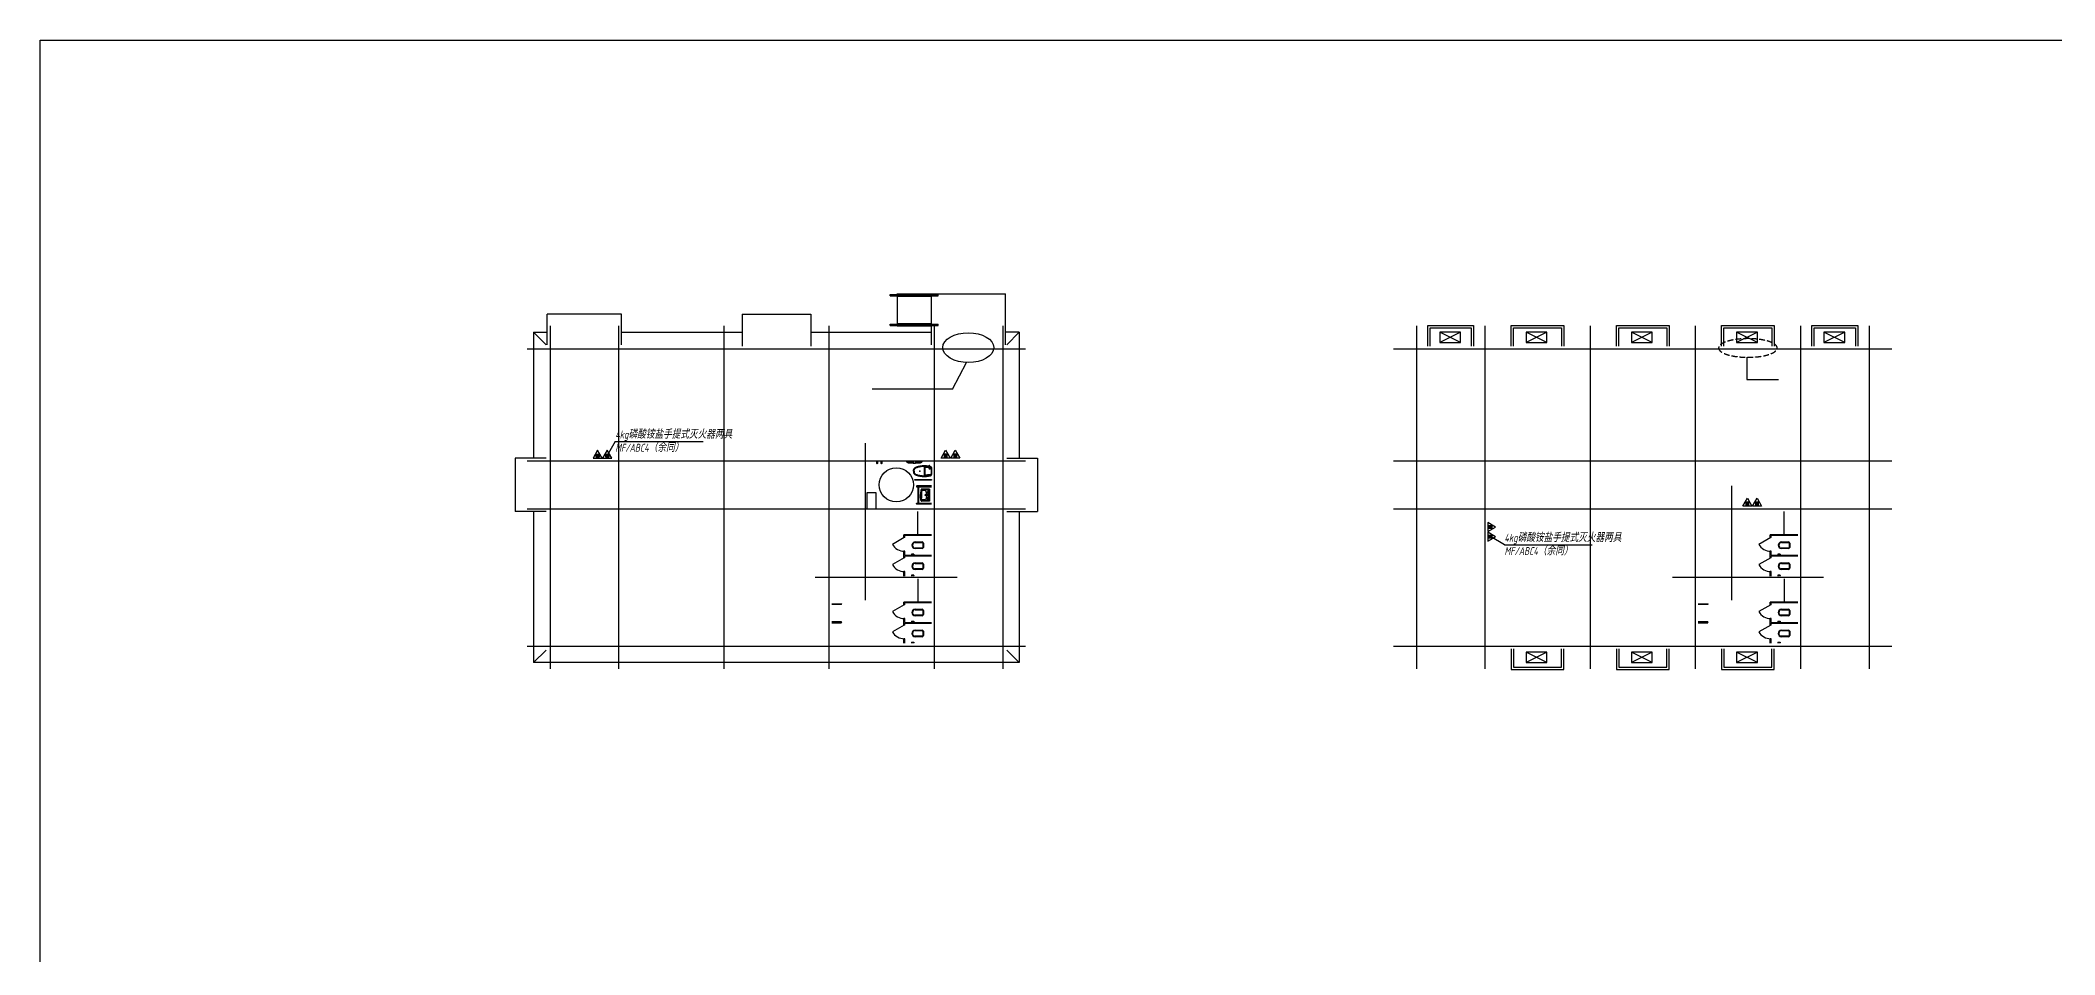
# Model space of a CAD drawing. Extents: x 389606 to 781446, y -84812 to 87496.
# Drawn here: x 389606 to 477704, y 47507 to 87496 of the extents above; entities that cross this region are included whole.
import ezdxf

# ---------------------------------------------------------------- set-up
doc = ezdxf.new("R2010")
doc.units = 0
doc.header["$LTSCALE"] = 1000
doc.header["$MEASUREMENT"] = 0
doc.linetypes.add('DASH', pattern=[0.35, 0.25, -0.1])
doc.layers.get('0').update_dxf_attribs({"linetype": 'CONTINUOUS'})
for name, color, linetype in [('DIM_IDEN', 3, 'CONTINUOUS'), ('DOTE', 5, 'CONTINUOUS'), ('EQUIP_消防', 7, 'CONTINUOUS'), ('LVTRY', 6, 'CONTINUOUS'), ('PUB_TEXT', 7, 'CONTINUOUS'), ('RAIL', 163, 'CONTINUOUS'), ('填充线', 8, 'CONTINUOUS'), ('家具线', 4, 'CONTINUOUS'), ('平面文字', 3, 'CONTINUOUS')]:
    doc.layers.add(name, color=color, linetype=linetype)
doc.styles.add('_TEL_DIM', font='GBEITC', dxfattribs={"width": 0.8, "height": 3.5, "bigfont": 'HZTXT'})

# ---------------------------------------------------------------- blocks, each defined once
blk = doc.blocks.new('$lvtry$00000211')
for p, q in [((-236, -85, 0), (-236, -102, 0)), ((-231, -80, 0), (-231, -80, 0)), ((-231, -81, 0), (-231, -106, 0)), ((-231, -107, 0), (-231, -107, 0)), ((-182, -279, 0), (-228, -318, 0)), ((-198, -305, 0), (-228, -318, 0)), ((-223, -77, 0), (-227, -77, 0)), ((-227, -110, 0), (-223, -110, 0)), ((-223, -73, 0), (-206, -73, 0)), ((-223, -73, 0), (-223, -113, 0)), ((-223, -113, 0), (-213, -113, 0)), ((206, -305, 0), (-198, -305, 0)), ((175, -285, 0), (-167, -285, 0)), ((-150, 0, 0), (158, 0, 0)), ((144, -267, 0), (-136, -267, 0)), ((-134, -8, 0), (142, -8, 0)), ((-122, -9, 0), (130, -9, 0)), ((4, -755, 0), (-52, -755, 0)), ((4, -785, 0), (-52, -785, 0)), ((4, -755, 0), (60, -755, 0)), ((4, -785, 0), (60, -785, 0)), ((190, -279, 0), (236, -318, 0)), ((206, -305, 0), (236, -318, 0))]:
    blk.add_line(p, q)
for radius in [17.5, 13.8]:
    blk.add_circle((-101, -74, 0), radius)
for centre, radius, start, end in [((-231, -85, 0), 5, 90, 180), ((-231, -102, 0), 5, 180, 270), ((-227, -81, 0), 4, 90, 180), ((-227, -106, 0), 4, 180, 270), ((-150, -50, 0), 50, 90, 166.57117), ((-167, -265, 0), 20, 178.11761, 270), ((-134, -38, 0), 30, 90, 167.60451), ((-136, -247, 0), 20, 176.59948, 270), ((-52, -685, 0), 100, 208.27747, 270), ((-122, -19, 0), 10, 90, 167.10072), ((-52, -685, 0), 70, 208.27747, 270), ((60, -685, 0), 70, 270, 331.72253), ((60, -685, 0), 100, 270, 331.72253), ((130, -19, 0), 10, 12.89956, 90), ((142, -38, 0), 30, 12.24104, 90), ((144, -247, 0), 20, 270, 3.40055), ((158, -50, 0), 50, 13.42883, 90), ((175, -265, 0), 20, 270, 1.88272)]:
    blk.add_arc(centre, radius, start, end)
for start_param, end_param in [(7.342814, 8.755344), (3.811027, 5.223557)]:
    blk.add_ellipse((4, -305, 0), major_axis=(0, 545), ratio=0.425688, start_param=start_param, end_param=end_param)
for points, knots in [([(-198, -305, 0), (-198, -329, 0), (-197, -353, 0), (-194, -404, 0), (-192, -432, 0), (-185, -486, 0), (-181, -512, 0), (-170, -563, 0), (-164, -587, 0), (-150, -633, 0), (-143, -655, 0), (-128, -690, 0), (-121, -705, 0), (-114, -718, 0)], [7.8539817, 7.8539817, 7.8539817, 7.8539817, 7.9878944, 7.9878944, 8.1477974, 8.1477974, 8.3077005, 8.3077005, 8.4676036, 8.4676036, 8.6275067, 8.6275067, 8.7553437, 8.7553437, 8.7553437, 8.7553437]), ([(-163, -31, 0), (-165, -38, 0), (-166, -46, 0), (-173, -78, 0), (-177, -136, 0), (-183, -188, 0), (-185, -215, 0), (-187, -250, 0), (-187, -257, 0), (-187, -264, 0)], [7.3773784, 7.3773784, 7.3773784, 7.3773784, 7.4244877, 7.4244877, 7.5797454, 7.5797454, 7.735003, 7.735003, 7.7768934, 7.7768934, 7.7768934, 7.7768934]), ([(-132, -17, 0), (-134, -26, 0), (-136, -35, 0), (-138, -58, 0), (-138, -58, 0), (-138, -59, 0), (-138, -59, 0), (-138, -59, 0), (-138, -59, 0), (-138, -59, 0), (-138, -59, 0), (-138, -59, 0), (-138, -59, 0), (-138, -59, 0), (-138, -59, 0), (-138, -59, 0), (-138, -60, 0), (-138, -60, 0), (-139, -60, 0), (-139, -61, 0), (-139, -61, 0), (-139, -62, 0), (-139, -63, 0), (-140, -67, 0), (-140, -70, 0), (-141, -77, 0), (-141, -80, 0), (-142, -88, 0), (-143, -92, 0), (-144, -104, 0), (-145, -113, 0), (-146, -129, 0), (-147, -135, 0), (-148, -146, 0), (-148, -151, 0), (-149, -156, 0), (-149, -157, 0), (-149, -160, 0), (-150, -162, 0), (-150, -165, 0), (-150, -165, 0), (-150, -166, 0), (-150, -166, 0), (-150, -167, 0), (-150, -167, 0), (-150, -168, 0), (-150, -168, 0), (-150, -170, 0), (-151, -171, 0), (-151, -174, 0), (-151, -176, 0), (-152, -183, 0), (-152, -187, 0), (-154, -200, 0), (-154, -221, 0), (-155, -235, 0), (-156, -240, 0), (-156, -245, 0)], [7.3603943, 7.3603943, 7.3603943, 7.3603943, 7.4221482, 7.4221482, 7.4235837, 7.4235837, 7.4242832, 7.4242832, 7.424455, 7.424455, 7.4246395, 7.4246395, 7.424824, 7.424824, 7.425193, 7.425193, 7.425931, 7.425931, 7.4274069, 7.4274069, 7.4303588, 7.4303588, 7.4362626, 7.4362626, 7.452318, 7.452318, 7.4683733, 7.4683733, 7.4844287, 7.4844287, 7.5169479, 7.5169479, 7.5426454, 7.5426454, 7.5617252, 7.5617252, 7.5669415, 7.5669415, 7.5773742, 7.5773742, 7.5792951, 7.5792951, 7.5809271, 7.5809271, 7.5825591, 7.5825591, 7.5858231, 7.5858231, 7.592351, 7.592351, 7.6054069, 7.6054069, 7.6315187, 7.6315187, 7.6837423, 7.6837423, 7.7153019, 7.7153019, 7.7153019, 7.7153019]), ([(121, -718, 0), (126, -709, 0), (131, -700, 0), (142, -674, 0), (149, -657, 0), (162, -620, 0), (168, -601, 0), (178, -560, 0), (183, -539, 0), (191, -495, 0), (195, -472, 0), (200, -426, 0), (202, -403, 0), (205, -355, 0), (206, -331, 0), (206, -306, 0), (206, -306, 0), (206, -305, 0)], [3.8110269, 3.8110269, 3.8110269, 3.8110269, 3.8946437, 3.8946437, 4.0303496, 4.0303496, 4.1660555, 4.1660555, 4.3017614, 4.3017614, 4.4374673, 4.4374673, 4.5731732, 4.5731732, 4.7088791, 4.7088791, 4.712389, 4.712389, 4.712389, 4.712389]), ([(164, -245, 0), (164, -242, 0), (163, -239, 0), (163, -231, 0), (162, -225, 0), (162, -216, 0), (161, -213, 0), (161, -196, 0), (161, -193, 0), (160, -186, 0), (160, -182, 0), (159, -174, 0), (158, -170, 0), (157, -157, 0), (156, -148, 0), (154, -134, 0), (154, -132, 0), (153, -126, 0), (153, -121, 0), (152, -114, 0), (152, -112, 0), (152, -109, 0), (152, -108, 0), (152, -106, 0), (152, -106, 0), (151, -105, 0), (151, -104, 0), (151, -103, 0), (151, -103, 0), (151, -101, 0), (151, -100, 0), (151, -97, 0), (150, -94, 0), (150, -88, 0), (149, -84, 0), (148, -73, 0), (147, -67, 0), (145, -42, 0), (144, -37, 0), (142, -27, 0), (141, -22, 0), (140, -17, 0), (140, -17, 0), (140, -17, 0)], [4.8510685, 4.8510685, 4.8510685, 4.8510685, 4.8688543, 4.8688543, 4.9017453, 4.9017453, 4.9209468, 4.9209468, 4.9372115, 4.9372115, 4.960829, 4.960829, 4.9844465, 4.9844465, 5.0336658, 5.0336658, 5.0425987, 5.0425987, 5.0604645, 5.0604645, 5.0680293, 5.0680293, 5.0724663, 5.0724663, 5.0737316, 5.0737316, 5.0758002, 5.0758002, 5.0778688, 5.0778688, 5.0820059, 5.0820059, 5.0902802, 5.0902802, 5.1068288, 5.1068288, 5.1397574, 5.1397574, 5.172686, 5.172686, 5.2056147, 5.2056147, 5.2059766, 5.2059766, 5.2059766, 5.2059766]), ([(195, -264, 0), (195, -260, 0), (195, -257, 0), (194, -230, 0), (192, -207, 0), (188, -162, 0), (185, -140, 0), (178, -69, 0), (175, -49, 0), (171, -31, 0)], [4.7894774, 4.7894774, 4.7894774, 4.7894774, 4.8117795, 4.8117795, 4.94301, 4.94301, 5.0742404, 5.0742404, 5.1888923, 5.1888923, 5.1888923, 5.1888923])]:
    blk.add_open_spline(points, degree=3, knots=knots)
for p in [(-101, -74, 0), (1, -504, 0)]:
    blk.add_point(p)
blk = doc.blocks.new('HGFDJHGJH')
at = {"layer": '填充线'}
for p, q in [((16176, 42238), (16848, 42238)), ((16179, 42166), (16215, 42166)), ((16215, 42069), (16179, 42069)), ((16215, 42166), (16251, 42182)), ((16215, 42166), (16215, 42069)), ((16230, 42031), (16227, 42011)), ((16227, 42011), (16227, 41993)), ((16227, 41993), (16227, 41875)), ((16227, 41993), (16227, 41875)), ((16227, 41875), (16229, 41865)), ((16229, 41865), (16234, 41856)), ((16240, 42049), (16230, 42031)), ((16234, 41856), (16242, 41849)), ((16256, 42063), (16240, 42049)), ((16242, 41849), (16250, 41846)), ((16246, 42201), (16244, 42193)), ((16244, 42193), (16245, 42189)), ((16245, 42189), (16246, 42185)), ((16251, 42210), (16246, 42201)), ((16246, 42185), (16249, 42182)), ((16249, 42182), (16251, 42181)), ((16257, 42039), (16249, 42014)), ((16249, 42014), (16249, 41870)), ((16249, 41870), (16251, 41859)), ((16259, 42216), (16251, 42210)), ((16251, 42181), (16334, 42151)), ((16251, 41859), (16256, 41850)), ((16267, 42070), (16256, 42063)), ((16256, 41850), (16264, 41844)), ((16281, 42074), (16257, 42039)), ((16269, 42220), (16259, 42216)), ((16431, 42128), (16267, 42070)), ((16269, 42220), (16314, 42228)), ((16512, 42238), (16272, 42238)), ((16322, 42228), (16314, 42228)), ((16332, 42226), (16322, 42228)), ((16340, 42220), (16332, 42226)), ((16343, 42146), (16334, 42151)), ((16347, 42212), (16340, 42220)), ((16384, 42111), (16343, 42146)), ((16347, 42212), (16393, 42114)), ((16359, 42133), (16373, 42114)), ((16473, 42128), (16431, 42128)), ((16467, 42190), (16481, 42041)), ((16543, 42191), (16531, 42042)), ((16605, 42127), (16538, 42127)), ((16767, 42066), (16605, 42127)), ((16677, 42212), (16631, 42117)), ((16672, 42140), (16643, 42112)), ((16664, 42133), (16650, 42114)), ((16672, 42140), (16664, 42133)), ((16690, 42151), (16672, 42140)), ((16690, 42151), (16672, 42140)), ((16681, 42218), (16677, 42212)), ((16689, 42225), (16681, 42218)), ((16698, 42228), (16689, 42225)), ((16772, 42181), (16690, 42151)), ((16709, 42228), (16698, 42228)), ((16754, 42220), (16709, 42228)), ((16753, 42060), (16742, 42075)), ((16773, 42014), (16753, 42060)), ((16762, 42217), (16754, 42220)), ((16761, 41845), (16768, 41852)), ((16770, 42211), (16762, 42217)), ((16768, 42065), (16767, 42066)), ((16784, 42051), (16768, 42065)), ((16768, 41852), (16773, 41861)), ((16776, 42203), (16770, 42211)), ((16772, 42181), (16776, 42184)), ((16808, 42166), (16772, 42182)), ((16773, 41861), (16774, 41870)), ((16773, 41846), (16783, 41850)), ((16774, 42014), (16774, 41870)), ((16779, 42193), (16776, 42203)), ((16776, 42184), (16778, 42187)), ((16778, 42187), (16779, 42191)), ((16779, 42191), (16779, 42193)), ((16783, 41850), (16790, 41858)), ((16794, 42033), (16784, 42051)), ((16790, 41858), (16795, 41867)), ((16797, 42012), (16794, 42033)), ((16795, 41867), (16796, 41875)), ((16797, 42012), (16796, 41993)), ((16796, 41993), (16796, 41875)), ((16796, 41993), (16796, 41875)), ((16844, 42166), (16808, 42166)), ((16808, 42166), (16808, 42069)), ((16808, 42069), (16844, 42069)), ((16250, 41846), (16284, 41837)), ((16264, 41844), (16272, 41840)), ((16272, 41840), (16342, 41823)), ((16681, 41823), (16338, 41823)), ((16342, 41823), (16685, 41823)), ((16751, 41840), (16681, 41823)), ((16740, 41837), (16773, 41846)), ((16751, 41840), (16761, 41845)), ((16826, 41810), (16760, 41792))]:
    blk.add_line(p, q, dxfattribs=at)
for centre, radius in [((16382, 42204), 28.4), ((16382, 42204), 25.4), ((16636, 42201), 28.4), ((16636, 42201), 25.4)]:
    blk.add_circle(centre, radius, dxfattribs=at)
for centre, radius, start, end in [((16505, 42197), 38.1, 351.667, 190.0808), ((16506, 42045), 25.4, 190.08073, 351.66707)]:
    blk.add_arc(centre, radius, start, end, dxfattribs=at)
at = {"layer": '家具线'}
for p, q in [((16176, 42273), (16176, 41839)), ((16176, 42273), (16846, 42273)), ((16846, 42273), (16847, 41839)), ((16197, 41810), (16263, 41792)), ((16263, 41792), (16416, 41782)), ((16416, 41782), (16418, 41781)), ((16418, 41781), (16542, 41781)), ((16605, 41781), (16481, 41781)), ((16605, 41781), (16607, 41782)), ((16760, 41792), (16607, 41782))]:
    blk.add_line(p, q, dxfattribs=at)
for centre, start, end in [((16206, 41839), 179.86613, 254.10864), ((16817, 41839), 285.89123, 0.32601)]:
    blk.add_arc(centre, 30, start, end, dxfattribs=at)
blk = doc.blocks.new('ac')
at = {"color": 8, "linetype": 'DASH', "ltscale": 500}
for p, q in [((1629075, -145221), (1628468, -145521)), ((1629075, -145521), (1628468, -145221))]:
    blk.add_line(p, q, dxfattribs=at)
blk.add_lwpolyline([(1629075, -145221), (1628468, -145221), (1628468, -145521), (1629075, -145521)], close=True, dxfattribs=at)
blk = doc.blocks.new('$ATTACHMENT$00000214')
h = blk.add_hatch()
h.set_pattern_fill('ANSI31', color=256, scale=200, style=0)
h.set_pattern_definition([(45, (-38543.802, -6842.639), (-17.67767, 17.67767), [])])
h.paths.add_polyline_path([(-65, 2), (65, 2), (65, -128), (-65, -128)])
for points in [[(0, 172), (-198, -172), (198, -172)], [(-65, 2), (65, 2), (65, -128), (-65, -128)]]:
    blk.add_lwpolyline(points, close=True)

msp = doc.modelspace()

# ---------------------------------------------------------------- hatches: boundary and pattern name
at = {"layer": 'RAIL'}
h = msp.add_hatch(dxfattribs=at)
h.set_pattern_fill('ANSI37', color=256, scale=100, style=0)
h.set_pattern_definition([(315, (405861.029, 122853.316), (8.8388348, 8.8388348), []), (45, (405861.029, 122853.316), (-8.8388348, 8.8388348), [])])
h.paths.add_polyline_path([(427804.7, 65006.1), (427804.7, 65016.7), (427724.2, 65016.7), (427724.2, 65006.1)])
h.paths.add_polyline_path([(427804.7, 65016.7), (427804.7, 65027.4), (427724.2, 65027.4), (427724.2, 65016.7)])
h = msp.add_hatch(dxfattribs=at)
h.set_pattern_fill('ANSI37', color=256, scale=100, style=0)
h.set_pattern_definition([(315, (443749.547, 122853.316), (8.8388348, 8.8388348), []), (45, (443749.547, 122853.316), (-8.8388348, 8.8388348), [])])
h.paths.add_polyline_path([(465693.2, 65006.1), (465693.2, 65016.7), (465612.7, 65016.7), (465612.7, 65006.1)])
h.paths.add_polyline_path([(465693.2, 65016.7), (465693.2, 65027.4), (465612.7, 65027.4), (465612.7, 65016.7)])
h = msp.add_hatch(dxfattribs=at)
h.set_pattern_fill('ANSI37', color=256, scale=100, style=0)
h.set_pattern_definition([(315, (405861.029, 121938.316), (8.8388348, 8.8388348), []), (45, (405861.029, 121938.316), (-8.8388348, 8.8388348), [])])
h.paths.add_polyline_path([(427804.7, 64091.1), (427804.7, 64101.7), (427724.2, 64101.7), (427724.2, 64091.1)])
h.paths.add_polyline_path([(427804.7, 64101.7), (427804.7, 64112.4), (427724.2, 64112.4), (427724.2, 64101.7)])
h = msp.add_hatch(dxfattribs=at)
h.set_pattern_fill('ANSI37', color=256, scale=100, style=0)
h.set_pattern_definition([(315, (443749.547, 121938.316), (8.8388348, 8.8388348), []), (45, (443749.547, 121938.316), (-8.8388348, 8.8388348), [])])
h.paths.add_polyline_path([(465693.2, 64091.1), (465693.2, 64101.7), (465612.7, 64101.7), (465612.7, 64091.1)])
h.paths.add_polyline_path([(465693.2, 64101.7), (465693.2, 64112.4), (465612.7, 64112.4), (465612.7, 64101.7)])
h = msp.add_hatch(dxfattribs=at)
h.set_pattern_fill('ANSI37', color=256, scale=100, style=0)
h.set_pattern_definition([(315, (405861.029, 119913.316), (8.8388348, 8.8388348), []), (45, (405861.029, 119913.316), (-8.8388348, 8.8388348), [])])
h.paths.add_polyline_path([(427804.7, 62066.1), (427804.7, 62076.7), (427724.2, 62076.7), (427724.2, 62066.1)])
h.paths.add_polyline_path([(427804.7, 62076.7), (427804.7, 62087.4), (427724.2, 62087.4), (427724.2, 62076.7)])
h = msp.add_hatch(dxfattribs=at)
h.set_pattern_fill('ANSI37', color=256, scale=100, style=0)
h.set_pattern_definition([(315, (443749.547, 119913.316), (8.8388348, 8.8388348), []), (45, (443749.547, 119913.316), (-8.8388348, 8.8388348), [])])
h.paths.add_polyline_path([(465693.2, 62066.1), (465693.2, 62076.7), (465612.7, 62076.7), (465612.7, 62066.1)])
h.paths.add_polyline_path([(465693.2, 62076.7), (465693.2, 62087.4), (465612.7, 62087.4), (465612.7, 62076.7)])
h = msp.add_hatch(dxfattribs=at)
h.set_pattern_fill('ANSI37', color=256, scale=100, style=0)
h.set_pattern_definition([(315, (405861.029, 118998.316), (8.8388348, 8.8388348), []), (45, (405861.029, 118998.316), (-8.8388348, 8.8388348), [])])
h.paths.add_polyline_path([(427804.7, 61151.1), (427804.7, 61161.7), (427724.2, 61161.7), (427724.2, 61151.1)])
h.paths.add_polyline_path([(427804.7, 61161.7), (427804.7, 61172.4), (427724.2, 61172.4), (427724.2, 61161.7)])
h = msp.add_hatch(dxfattribs=at)
h.set_pattern_fill('ANSI37', color=256, scale=100, style=0)
h.set_pattern_definition([(315, (443749.547, 118998.316), (8.8388348, 8.8388348), []), (45, (443749.547, 118998.316), (-8.8388348, 8.8388348), [])])
h.paths.add_polyline_path([(465693.2, 61151.1), (465693.2, 61161.7), (465612.7, 61161.7), (465612.7, 61151.1)])
h.paths.add_polyline_path([(465693.2, 61161.7), (465693.2, 61172.4), (465612.7, 61172.4), (465612.7, 61161.7)])

# ---------------------------------------------------------------- linework, layer by layer
at = {"color": 2}
for p, q in [((426778.8, 76384.9), (428878.8, 76384.9)), ((426778.8, 76324.9), (426778.8, 76384.9)), ((426778.8, 76324.9), (428878.8, 76324.9)), ((428878.8, 76324.9), (428878.8, 76384.9)), ((426778.8, 75024.9), (426778.8, 75084.9)), ((426778.8, 75084.9), (428878.8, 75084.9)), ((426778.8, 75024.9), (428878.8, 75024.9)), ((428878.8, 75024.9), (428878.8, 75084.9)), ((411723.8, 74179.9), (411178.8, 74724.9)), ((411178.8, 74724.9), (411178.8, 69224.9)), ((411178.8, 74724.9), (411778.8, 74724.9)), ((415018.8, 74724.9), (420298.8, 74724.9)), ((423298.8, 74724.9), (428578.8, 74724.9)), ((432418.8, 74724.9), (431818.8, 74724.9)), ((431873.8, 74179.9), (432418.8, 74724.9)), ((432418.8, 74724.9), (432418.8, 69224.9)), ((464235.3, 73632.3), (464235.3, 72662)), ((464235.3, 72662), (465623.9, 72662)), ((411178.8, 66884.9), (411178.8, 60284.9)), ((432418.8, 66884.9), (432418.8, 60284.9)), ((411723.8, 60829.9), (411178.8, 60284.9)), ((431873.8, 60829.9), (432418.8, 60284.9)), ((432418.8, 60284.9), (411178.8, 60284.9))]:
    msp.add_line(p, q, dxfattribs=at)
for p, q in [((427078.8, 76404.9), (431818.8, 76404.9)), ((427078.8, 76384.9), (427078.8, 76404.9)), ((427078.8, 76404.9), (428578.8, 76404.9)), ((427078.8, 76324.9), (427078.8, 75084.9)), ((427078.8, 76304.9), (428578.8, 76304.9)), ((428578.8, 76384.9), (428578.8, 76404.9)), ((428578.8, 75084.9), (428578.8, 76324.9)), ((431818.8, 74179.9), (431818.8, 76404.9)), ((411778.8, 74179.9), (411778.8, 75524.9)), ((415018.8, 75524.9), (411778.8, 75524.9)), ((415018.8, 74179.9), (415018.8, 75524.9)), ((420298.8, 75524.9), (420298.8, 74124.9)), ((420298.8, 75524.9), (423298.8, 75524.9)), ((423298.8, 75524.9), (423298.8, 74124.9)), ((427078.8, 75104.9), (428578.8, 75104.9)), ((427078.8, 75004.9), (427078.8, 75024.9)), ((427078.8, 75004.9), (428578.8, 75004.9)), ((428578.8, 74179.9), (428578.8, 75002.4)), ((450287.3, 75024.9), (452287.3, 75024.9)), ((450287.3, 74124.9), (450287.3, 75024.9)), ((450387.3, 74124.9), (450387.3, 74924.9)), ((450387.3, 74924.9), (452187.3, 74924.9)), ((452187.3, 74924.9), (452187.3, 74124.9)), ((452287.3, 75024.9), (452287.3, 74124.9)), ((453937.3, 74124.9), (453937.3, 75024.9)), ((453937.3, 75024.9), (456237.3, 75024.9)), ((454037.3, 74924.9), (456137.3, 74924.9)), ((454037.3, 74124.9), (454037.3, 74924.9)), ((456137.3, 74924.9), (456137.3, 74124.9)), ((456237.3, 75024.9), (456237.3, 74124.9)), ((458537.3, 75024.9), (460837.3, 75024.9)), ((458537.3, 74124.9), (458537.3, 75024.9)), ((458637.3, 74124.9), (458637.3, 74924.9)), ((458637.3, 74924.9), (460737.3, 74924.9)), ((460737.3, 74924.9), (460737.3, 74124.9)), ((460837.3, 75024.9), (460837.3, 74124.9)), ((463137.3, 75024.9), (465437.3, 75024.9)), ((463137.3, 74124.9), (463137.3, 75024.9)), ((463237.3, 74124.9), (463237.3, 74924.9)), ((463237.3, 74924.9), (465337.3, 74924.9)), ((465337.3, 74924.9), (465337.3, 74124.9)), ((465437.3, 75024.9), (465437.3, 74124.9)), ((467087.3, 74124.9), (467087.3, 75024.9)), ((467087.3, 75024.9), (469087.3, 75024.9)), ((467187.3, 74924.9), (468987.3, 74924.9)), ((467187.3, 74124.9), (467187.3, 74924.9)), ((468987.3, 74924.9), (468987.3, 74124.9)), ((469087.3, 75024.9), (469087.3, 74124.9)), ((429498.1, 72232.5), (430114.9, 73403.5)), ((411723.8, 69224.9), (410378.8, 69224.9)), ((410378.8, 69224.9), (410378.8, 66884.9)), ((431873.8, 69224.9), (433218.8, 69224.9)), ((433218.8, 69224.9), (433218.8, 66884.9)), ((427993.7, 67250.6), (427993.7, 67969.5)), ((428031.7, 67250.6), (428031.7, 67969.5)), ((411723.8, 66884.9), (410378.8, 66884.9)), ((427978.8, 65864.9), (427978.8, 66884.9)), ((431873.8, 66884.9), (433218.8, 66884.9)), ((465867.3, 65864.9), (465867.3, 66884.9)), ((428578.8, 65864.9), (427378.8, 65864.9)), ((427378.8, 65749.9), (427378.8, 65864.9)), ((427408.8, 65749.9), (427378.8, 65749.9)), ((428578.8, 65834.9), (427408.8, 65834.9)), ((427408.8, 65749.9), (427408.8, 65834.9)), ((466467.3, 65864.9), (465267.3, 65864.9)), ((465267.3, 65749.9), (465267.3, 65864.9)), ((465297.3, 65749.9), (465267.3, 65749.9)), ((466467.3, 65834.9), (465297.3, 65834.9)), ((465297.3, 65749.9), (465297.3, 65834.9)), ((427378.8, 64864.9), (427378.8, 65150.1)), ((427408.8, 65149.9), (427378.8, 65149.9)), ((427408.8, 64864.9), (427378.8, 64864.9)), ((427408.8, 64979.9), (427408.8, 65149.9)), ((427408.8, 64979.9), (428578.8, 64979.9)), ((427408.8, 64949.9), (428578.8, 64949.9)), ((427408.8, 64864.9), (427408.8, 64949.9)), ((465267.3, 64864.9), (465267.3, 65150.1)), ((465297.3, 65149.9), (465267.3, 65149.9)), ((465297.3, 64864.9), (465267.3, 64864.9)), ((465297.3, 64979.9), (465297.3, 65149.9)), ((465297.3, 64979.9), (466467.3, 64979.9)), ((465297.3, 64949.9), (466467.3, 64949.9)), ((465297.3, 64864.9), (465297.3, 64949.9)), ((427378.8, 64064.9), (427378.8, 64265.1)), ((427408.8, 64264.9), (427378.8, 64264.9)), ((427408.8, 64064.9), (427408.8, 64264.9)), ((427978.8, 63944.9), (427978.8, 62924.9)), ((465267.3, 64064.9), (465267.3, 64265.1)), ((465297.3, 64264.9), (465267.3, 64264.9)), ((465297.3, 64064.9), (465297.3, 64264.9)), ((465867.3, 63944.9), (465867.3, 62924.9)), ((427378.8, 62809.9), (427378.8, 62924.9)), ((428578.8, 62924.9), (427378.8, 62924.9)), ((427408.8, 62809.9), (427378.8, 62809.9)), ((427408.8, 62809.9), (427408.8, 62894.9)), ((428578.8, 62894.9), (427408.8, 62894.9)), ((465267.3, 62809.9), (465267.3, 62924.9)), ((466467.3, 62924.9), (465267.3, 62924.9)), ((465297.3, 62809.9), (465267.3, 62809.9)), ((465297.3, 62809.9), (465297.3, 62894.9)), ((466467.3, 62894.9), (465297.3, 62894.9)), ((427378.8, 61924.9), (427378.8, 62209.9)), ((427408.8, 62209.9), (427378.8, 62209.9)), ((427408.8, 61924.9), (427378.8, 61924.9)), ((427408.8, 62039.9), (427408.8, 62209.9)), ((427408.8, 62039.9), (428578.8, 62039.9)), ((427408.8, 62039.9), (428578.8, 62039.9)), ((427408.8, 61924.9), (427408.8, 62009.9)), ((427408.8, 62009.9), (428578.8, 62009.9)), ((465267.3, 61924.9), (465267.3, 62209.9)), ((465297.3, 62209.9), (465267.3, 62209.9)), ((465297.3, 61924.9), (465267.3, 61924.9)), ((465297.3, 62039.9), (465297.3, 62209.9)), ((465297.3, 62039.9), (466467.3, 62039.9)), ((465297.3, 62039.9), (466467.3, 62039.9)), ((465297.3, 61924.9), (465297.3, 62009.9)), ((465297.3, 62009.9), (466467.3, 62009.9)), ((427378.8, 61124.9), (427378.8, 61325.1)), ((427408.8, 61324.9), (427378.8, 61324.9)), ((427408.8, 61124.9), (427408.8, 61324.9)), ((453937.3, 60884.9), (453937.3, 59984.9)), ((454037.3, 60884.9), (454037.3, 60084.9)), ((456137.3, 60084.9), (456137.3, 60884.9)), ((456237.3, 59984.9), (456237.3, 60884.9)), ((458537.3, 60884.9), (458537.3, 59984.9)), ((458637.3, 60884.9), (458637.3, 60084.9)), ((460737.3, 60084.9), (460737.3, 60884.9)), ((460837.3, 59984.9), (460837.3, 60884.9)), ((463137.3, 60884.9), (463137.3, 59984.9)), ((463237.3, 60884.9), (463237.3, 60084.9)), ((465267.3, 61124.9), (465267.3, 61325.1)), ((465297.3, 61324.9), (465267.3, 61324.9)), ((465297.3, 61124.9), (465297.3, 61324.9)), ((465337.3, 60084.9), (465337.3, 60884.9)), ((465437.3, 59984.9), (465437.3, 60884.9)), ((453937.3, 59984.9), (456237.3, 59984.9)), ((454037.3, 60084.9), (456137.3, 60084.9)), ((458537.3, 59984.9), (460837.3, 59984.9)), ((458637.3, 60084.9), (460737.3, 60084.9)), ((463137.3, 59984.9), (465437.3, 59984.9)), ((463237.3, 60084.9), (465337.3, 60084.9))]:
    msp.add_line(p, q)
at = {"color": 0}
for p, q in [((427393.8, 65749.9), (426874.2, 65449.9)), ((465282.3, 65749.9), (464762.7, 65449.9)), ((427393.8, 64864.9), (426874.2, 64564.9)), ((465282.3, 64864.9), (464762.7, 64564.9)), ((427393.8, 62809.9), (426874.2, 62509.9)), ((465282.3, 62809.9), (464762.7, 62509.9)), ((427393.8, 61924.9), (426874.2, 61624.9)), ((465282.3, 61924.9), (464762.7, 61624.9))]:
    msp.add_line(p, q, dxfattribs=at)
for points in [[(389606.1, 87496.2), (565802.7, 87496.2), (565802.7, -84811.7), (389606.1, -84811.7)], [(428578.8, 68264.9), (427851.2, 68264.9), (427851.2, 68294.9), (428578.8, 68294.9)], [(425758.8, 67704.9), (425758.8, 67004.9), (426158.8, 67004.9), (426158.8, 67704.9)]]:
    msp.add_lwpolyline(points, close=True)
for points in [[(426193.3, 68995.3), (426193.3, 69104.9), (426227.1, 69104.9), (426227.1, 68995.3)], [(426378.9, 68995.3), (426378.9, 69104.9), (426412.7, 69104.9), (426412.7, 68995.3)]]:
    msp.add_lwpolyline(points)
for centre, radius in [((426210.2, 68995.3), 16.9), ((427043.8, 68055.8), 750), ((426395.8, 68995.3), 16.9)]:
    msp.add_circle(centre, radius)
for centre in [(427393.8, 65749.9), (465282.3, 65749.9), (427393.8, 64864.9), (465282.3, 64864.9), (427393.8, 62809.9), (465282.3, 62809.9), (427393.8, 61924.9), (465282.3, 61924.9)]:
    msp.add_arc(centre, 600, 210, 270, dxfattribs=at)
at = {"color": 3}
msp.add_ellipse((430189.4, 74055.2), major_axis=(-1113.1, 0), ratio=0.5868134, dxfattribs=at)
at = {"color": 2, "linetype": 'DASH', "extrusion": (0, 0, -1)}
msp.add_ellipse((464287.1, 74040.3), major_axis=(-1280.7, 0), ratio=0.3188216, dxfattribs=at)
at = {"layer": 'DIM_IDEN'}
msp.add_line((429498.1, 72232.5), (425985.8, 72232.5), dxfattribs=at)
at = {"layer": 'DOTE'}
for p, q in [((411898.8, 75004.9), (411898.8, 60004.9)), ((414898.8, 75004.9), (414898.8, 60004.9)), ((419498.8, 75004.9), (419498.8, 60004.9)), ((424098.8, 75004.9), (424098.8, 60004.9)), ((428698.8, 75004.9), (428698.8, 60004.9)), ((431698.8, 75004.9), (431698.8, 60004.9)), ((449787.3, 75004.9), (449787.3, 60004.9)), ((452787.3, 75004.9), (452787.3, 60004.9)), ((457387.3, 75004.9), (457387.3, 60004.9)), ((461987.3, 75004.9), (461987.3, 60004.9)), ((466587.3, 75004.9), (466587.3, 60004.9)), ((469587.3, 75004.9), (469587.3, 60004.9)), ((410898.8, 74004.9), (432698.8, 74004.9)), ((448787.3, 74004.9), (470587.3, 74004.9)), ((425698.8, 63004.9), (425698.8, 69876.1)), ((410898.8, 69104.9), (432698.8, 69104.9)), ((448787.3, 69104.9), (470587.3, 69104.9)), ((463587.3, 63004.9), (463587.3, 68004.9)), ((410898.8, 67004.9), (432698.8, 67004.9)), ((448787.3, 67004.9), (470587.3, 67004.9)), ((429698.8, 64004.9), (423498.8, 64004.9)), ((467587.3, 64004.9), (460987.3, 64004.9)), ((410898.8, 61004.9), (432698.8, 61004.9)), ((448787.3, 61004.9), (470587.3, 61004.9))]:
    msp.add_line(p, q, dxfattribs=at)
at = {"layer": 'LVTRY'}
for points in [[(427478.8, 69104.9), (427478.8, 69104.9, 0.4142136), (427558.8, 69024.9), (427778.8, 69024.9)], [(427518.8, 69104.9), (427518.8, 69104.9, 0.4142136), (427558.8, 69064.9), (427778.8, 69064.9)], [(427878.8, 69064.9), (428098.8, 69064.9, 0.4142136), (428138.8, 69104.9)], [(427878.8, 69024.9), (428098.8, 69024.9, 0.4142136), (428178.8, 69104.9)], [(424218.8, 62857.6), (424638.8, 62857.6, -1), (424638.8, 62827.6), (424218.8, 62827.6)], [(462107.3, 62857.6), (462527.3, 62857.6, -1), (462527.3, 62827.6), (462107.3, 62827.6)], [(424218.8, 62027.7), (424638.8, 62027.7, 1), (424638.8, 62057.7), (424218.8, 62057.7)], [(462107.3, 62027.7), (462527.3, 62027.7, 1), (462527.3, 62057.7), (462107.3, 62057.7)]]:
    msp.add_lwpolyline(points, format="xyb", dxfattribs=at)
msp.add_lwpolyline([(427778.8, 69104.9), (427778.8, 69004.9), (427878.8, 69004.9), (427878.8, 69104.9)], dxfattribs=at)
at = {"layer": 'PUB_TEXT'}
for points in [[(428578.8, 68007.6), (427939.9, 68007.6, 1), (427939.9, 67969.5)], [(428578.8, 67212.5), (427939.9, 67212.5, -1), (427939.9, 67250.6)], [(427939.9, 67250.6), (428578.8, 67250.6, 0.4142136)]]:
    msp.add_lwpolyline(points, format="xyb", dxfattribs=at)
msp.add_lwpolyline([(427939.9, 67969.5), (428578.8, 67969.5)], dxfattribs=at)
at = {"layer": 'RAIL'}
for p, q in [((428170.9, 65291.3), (427853.2, 65291.3)), ((427862.8, 65555.8), (428170.2, 65555.8)), ((428170.2, 65269.8), (427862.8, 65269.8)), ((427863.1, 65534.9), (428170.5, 65534.9)), ((428207.9, 65503.9), (428207.9, 65321.5)), ((428228.8, 65505.3), (428228.8, 65320.3)), ((466059.4, 65291.3), (465741.7, 65291.3)), ((465751.3, 65555.8), (466058.7, 65555.8)), ((466058.7, 65269.8), (465751.3, 65269.8)), ((465751.6, 65534.9), (466059, 65534.9)), ((466096.4, 65503.9), (466096.4, 65321.5)), ((466117.3, 65505.3), (466117.3, 65320.3)), ((427713.8, 65016.7), (427713.8, 64979.9)), ((427814.3, 65016.7), (427713.8, 65016.7)), ((427814.3, 64979.9), (427814.3, 65016.7)), ((428170.9, 64376.3), (427853.2, 64376.3)), ((427862.8, 64640.8), (428170.2, 64640.8)), ((428170.2, 64354.8), (427862.8, 64354.8)), ((427863.1, 64619.9), (428170.5, 64619.9)), ((428207.9, 64588.9), (428207.9, 64406.5)), ((428228.8, 64590.3), (428228.8, 64405.3)), ((465602.3, 65016.7), (465602.3, 64979.9)), ((465702.8, 65016.7), (465602.3, 65016.7)), ((465702.8, 64979.9), (465702.8, 65016.7)), ((466059.4, 64376.3), (465741.7, 64376.3)), ((465751.3, 64640.8), (466058.7, 64640.8)), ((466058.7, 64354.8), (465751.3, 64354.8)), ((465751.6, 64619.9), (466059, 64619.9)), ((466096.4, 64588.9), (466096.4, 64406.5)), ((466117.3, 64590.3), (466117.3, 64405.3)), ((427814.3, 64101.7), (427713.8, 64101.7)), ((427713.8, 64101.7), (427713.8, 64064.9)), ((427814.3, 64064.9), (427814.3, 64101.7)), ((465702.8, 64101.7), (465602.3, 64101.7)), ((465602.3, 64101.7), (465602.3, 64064.9)), ((465702.8, 64064.9), (465702.8, 64101.7)), ((427862.8, 62615.8), (428170.2, 62615.8)), ((427863.1, 62594.9), (428170.5, 62594.9)), ((428207.9, 62563.9), (428207.9, 62381.5)), ((428228.8, 62565.3), (428228.8, 62380.3)), ((465751.3, 62615.8), (466058.7, 62615.8)), ((465751.6, 62594.9), (466059, 62594.9)), ((466096.4, 62563.9), (466096.4, 62381.5)), ((466117.3, 62565.3), (466117.3, 62380.3)), ((427814.3, 62076.7), (427713.8, 62076.7)), ((427713.8, 62076.7), (427713.8, 62039.9)), ((427814.3, 62039.9), (427814.3, 62076.7)), ((428170.9, 62351.3), (427853.2, 62351.3)), ((428170.2, 62329.8), (427862.8, 62329.8)), ((427862.8, 61700.8), (428170.2, 61700.8)), ((427863.1, 61679.9), (428170.5, 61679.9)), ((465702.8, 62076.7), (465602.3, 62076.7)), ((465602.3, 62076.7), (465602.3, 62039.9)), ((465702.8, 62039.9), (465702.8, 62076.7)), ((466059.4, 62351.3), (465741.7, 62351.3)), ((466058.7, 62329.8), (465751.3, 62329.8)), ((465751.3, 61700.8), (466058.7, 61700.8)), ((465751.6, 61679.9), (466059, 61679.9)), ((427713.8, 61161.7), (427713.8, 61124.9)), ((427814.3, 61161.7), (427713.8, 61161.7)), ((427814.3, 61124.9), (427814.3, 61161.7)), ((428170.9, 61436.3), (427853.2, 61436.3)), ((428170.2, 61414.8), (427862.8, 61414.8)), ((428207.9, 61648.9), (428207.9, 61466.5)), ((428228.8, 61650.3), (428228.8, 61465.3)), ((465602.3, 61161.7), (465602.3, 61124.9)), ((465702.8, 61161.7), (465602.3, 61161.7)), ((465702.8, 61124.9), (465702.8, 61161.7)), ((466059.4, 61436.3), (465741.7, 61436.3)), ((466058.7, 61414.8), (465751.3, 61414.8)), ((466096.4, 61648.9), (466096.4, 61466.5)), ((466117.3, 61650.3), (466117.3, 61465.3))]:
    msp.add_line(p, q, dxfattribs=at)
for points in [[(427923.2, 65534.9, 0, 0, 0.4406487), (427913.3, 65525.3, 0, 0, 0), (427914.1, 65300.6, 0, 0, 0.2947799), (427924.6, 65291.3, 1.5, 1.5, 0)], [(465811.7, 65534.9, 0, 0, 0.4406487), (465801.8, 65525.3, 0, 0, 0), (465802.6, 65300.6, 0, 0, 0.2947799), (465813.1, 65291.3, 1.5, 1.5, 0)], [(427923.2, 64619.9, 0, 0, 0.4406487), (427913.3, 64610.3, 0, 0, 0), (427914.1, 64385.6, 0, 0, 0.2947799), (427924.6, 64376.3, 1.5, 1.5, 0)], [(465811.7, 64619.9, 0, 0, 0.4406487), (465801.8, 64610.3, 0, 0, 0), (465802.6, 64385.6, 0, 0, 0.2947799), (465813.1, 64376.3, 1.5, 1.5, 0)], [(427923.2, 62594.9, 0, 0, 0.4406487), (427913.3, 62585.3, 0, 0, 0), (427914.1, 62360.6, 0, 0, 0.2947799), (427924.6, 62351.3, 1.5, 1.5, 0)], [(465811.7, 62594.9, 0, 0, 0.4406487), (465801.8, 62585.3, 0, 0, 0), (465802.6, 62360.6, 0, 0, 0.2947799), (465813.1, 62351.3, 1.5, 1.5, 0)], [(427923.2, 61679.9, 0, 0, 0.4406487), (427913.3, 61670.3, 0, 0, 0), (427914.1, 61445.6, 0, 0, 0.2947799), (427924.6, 61436.3, 1.5, 1.5, 0)], [(465811.7, 61679.9, 0, 0, 0.4406487), (465801.8, 61670.3, 0, 0, 0), (465802.6, 61445.6, 0, 0, 0.2947799), (465813.1, 61436.3, 1.5, 1.5, 0)]]:
    msp.add_lwpolyline(points, format="xyseb", dxfattribs=at)
for points in [[(427804.7, 65027.4), (427804.7, 65006.1), (427724.2, 65006.1), (427724.2, 65027.4)], [(465693.2, 65027.4), (465693.2, 65006.1), (465612.7, 65006.1), (465612.7, 65027.4)], [(427804.7, 64112.4), (427804.7, 64091.1), (427724.2, 64091.1), (427724.2, 64112.4)], [(465693.2, 64112.4), (465693.2, 64091.1), (465612.7, 64091.1), (465612.7, 64112.4)], [(427804.7, 62087.4), (427804.7, 62066.1), (427724.2, 62066.1), (427724.2, 62087.4)], [(465693.2, 62087.4), (465693.2, 62066.1), (465612.7, 62066.1), (465612.7, 62087.4)], [(427804.7, 61172.4), (427804.7, 61151.1), (427724.2, 61151.1), (427724.2, 61172.4)], [(465693.2, 61172.4), (465693.2, 61151.1), (465612.7, 61151.1), (465612.7, 61172.4)]]:
    msp.add_lwpolyline(points, close=True, dxfattribs=at)
for centre, radius, start, end in [((427871.9, 65412.8), 143.2, 93.219534, 266.780466), ((427871.9, 65412.6), 122.6, 93.648591, 261.698897), ((428171.8, 65498.5), 57.3, 6.814839, 91.677594), ((428171.8, 65327.1), 57.3, 268.322406, 353.185161), ((428171.8, 65498.5), 36.4, 8.549172, 92.103862), ((428173.5, 65325.8), 34.6, 265.603366, 352.717249), ((465760.4, 65412.8), 143.2, 93.219534, 266.780466), ((465760.4, 65412.6), 122.6, 93.648591, 261.698897), ((466060.4, 65498.5), 57.3, 6.814839, 91.677594), ((466060.4, 65327.1), 57.3, 268.322406, 353.185161), ((466060.4, 65498.5), 36.4, 8.549172, 92.103862), ((466062.1, 65325.8), 34.6, 265.603366, 352.717249), ((427871.9, 64497.8), 143.2, 93.219534, 266.780466), ((427871.9, 64497.6), 122.6, 93.648591, 261.698897), ((428171.8, 64583.5), 57.3, 6.814839, 91.677594), ((428171.8, 64412.1), 57.3, 268.322406, 353.185161), ((428171.8, 64583.5), 36.4, 8.549172, 92.103862), ((428173.5, 64410.8), 34.6, 265.603366, 352.717249), ((465760.4, 64497.8), 143.2, 93.219534, 266.780466), ((465760.4, 64497.6), 122.6, 93.648591, 261.698897), ((466060.4, 64583.5), 57.3, 6.814839, 91.677594), ((466060.4, 64412.1), 57.3, 268.322406, 353.185161), ((466060.4, 64583.5), 36.4, 8.549172, 92.103862), ((466062.1, 64410.8), 34.6, 265.603366, 352.717249), ((427871.9, 62472.8), 143.2, 93.219534, 266.780466), ((427871.9, 62472.6), 122.6, 93.648591, 261.698897), ((428171.8, 62558.5), 57.3, 6.814839, 91.677594), ((428171.8, 62558.5), 36.4, 8.549172, 92.103862), ((465760.4, 62472.8), 143.2, 93.219534, 266.780466), ((465760.4, 62472.6), 122.6, 93.648591, 261.698897), ((466060.4, 62558.5), 57.3, 6.814839, 91.677594), ((466060.4, 62558.5), 36.4, 8.549172, 92.103862), ((427871.9, 61557.8), 143.2, 93.219534, 266.780466), ((427871.9, 61557.6), 122.6, 93.648591, 261.698897), ((428171.8, 62387.1), 57.3, 268.322406, 353.185161), ((428171.8, 61643.5), 57.3, 6.814839, 91.677594), ((428171.8, 61643.5), 36.4, 8.549172, 92.103862), ((428173.5, 62385.8), 34.6, 265.603366, 352.717249), ((465760.4, 61557.8), 143.2, 93.219534, 266.780466), ((465760.4, 61557.6), 122.6, 93.648591, 261.698897), ((466060.4, 62387.1), 57.3, 268.322406, 353.185161), ((466060.4, 61643.5), 57.3, 6.814839, 91.677594), ((466060.4, 61643.5), 36.4, 8.549172, 92.103862), ((466062.1, 62385.8), 34.6, 265.603366, 352.717249), ((428171.8, 61472.1), 57.3, 268.322406, 353.185161), ((428173.5, 61470.8), 34.6, 265.603366, 352.717249), ((466060.4, 61472.1), 57.3, 268.322406, 353.185161), ((466062.1, 61470.8), 34.6, 265.603366, 352.717249)]:
    msp.add_arc(centre, radius, start, end, dxfattribs=at)
at = {"layer": '平面文字'}
for p, q in [((414749.7, 69955), (414391.1, 69341.2)), ((414749.7, 69955), (418591.2, 69955)), ((453637.5, 65436.9), (453023.7, 65795.5)), ((453637.5, 65436.9), (457479, 65436.9))]:
    msp.add_line(p, q, dxfattribs=at)

# ---------------------------------------------------------------- block references
at = {"xscale": 1.5, "yscale": 1.5, "zscale": 1.5}
for p in [(-1991890.8, 292558.8), (-1988113.1, 292558.8), (-1983513.1, 292558.8), (-1978913.1, 292558.8), (-1975090.8, 292558.8), (-1988113.1, 278562.9), (-1983513.1, 278562.9), (-1978913.1, 278562.9)]:
    msp.add_blockref('ac', p, dxfattribs=at)
at = {"layer": 'EQUIP_消防'}
for p in [(413976.9, 69396.7), (414398.7, 69396.7)]:
    msp.add_blockref('$ATTACHMENT$00000214', p, dxfattribs=at)
at = {"layer": 'EQUIP_消防', "xscale": -1}
for p in [(429199, 69396.7), (429620.7, 69396.7), (464267.5, 67298.1), (464689.2, 67298.1)]:
    msp.add_blockref('$ATTACHMENT$00000214', p, dxfattribs=at)
at = {"layer": 'EQUIP_消防', "rotation": 270}
for p in [(453079.1, 66209.7), (453079.1, 65788)]:
    msp.add_blockref('$ATTACHMENT$00000214', p, dxfattribs=at)
at = {"layer": 'LVTRY', "color": 8, "xscale": -1, "yscale": -1, "rotation": 90}
msp.add_blockref('$lvtry$00000211', (428578.8, 68658.7, 0), dxfattribs=at)
at = {"layer": '家具线', "xscale": 0.8000000000465661, "yscale": 0.8000000000465661, "zscale": 0.8, "rotation": 270}
msp.add_blockref('HGFDJHGJH', (394680.5, 80813.5), dxfattribs=at)

# ---------------------------------------------------------------- texts
at = {"layer": '平面文字', "style": '_TEL_DIM', "width": 0.8}
for s, p in [('MF/ABC4（余同）', (414752.8, 69501.4)), ('4kg磷酸铵盐手提式灭火器两具', (414752.8, 70081.4)), ('MF/ABC4（余同）', (453640.6, 64983.2)), ('4kg磷酸铵盐手提式灭火器两具', (453640.6, 65563.3))]:
    msp.add_text(s, height=350, dxfattribs=at).set_placement(p)

doc.saveas('drawing.dxf')
